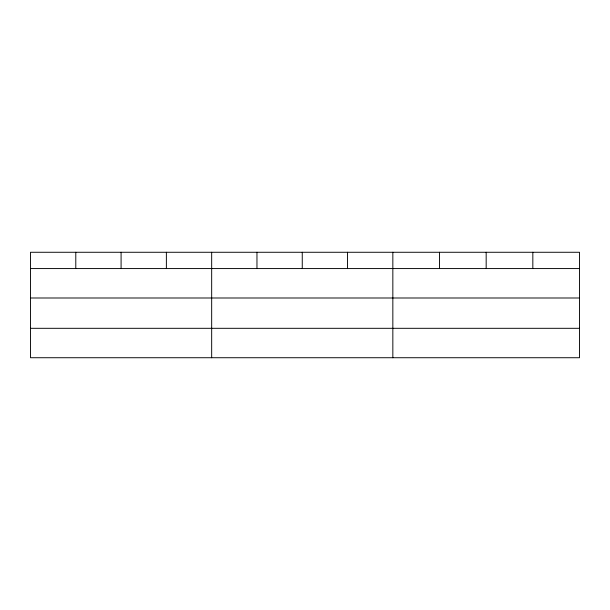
<?xml version="1.0" encoding="UTF-8"?>
<svg xmlns="http://www.w3.org/2000/svg" width="610" height="610" viewBox="0 0 610 610"><rect width="100%" height="100%" fill="white"/><g stroke="black" fill="none" stroke-linecap="round" stroke-linejoin="round"><path stroke-width="0.91" d="M579.5 297.993L579.5 252.273L30.5 252.273L30.5 357.727L579.5 357.727L579.5 297.993L30.5 297.993M30.5 268.568L579.5 268.568M30.5 328.31L579.5 328.31M532.835 252.273L532.835 268.568M486.17 252.273L486.17 268.568M439.505 252.273L439.505 268.568M392.84 252.273L392.84 357.727M347.548 252.273L347.548 268.568M302.255 252.273L302.255 268.568M256.962 252.273L256.962 268.568M211.67 252.273L211.67 357.727M166.377 252.273L166.377 268.568M121.085 252.273L121.085 268.568M75.793 252.273L75.793 268.568"/></g></svg>
